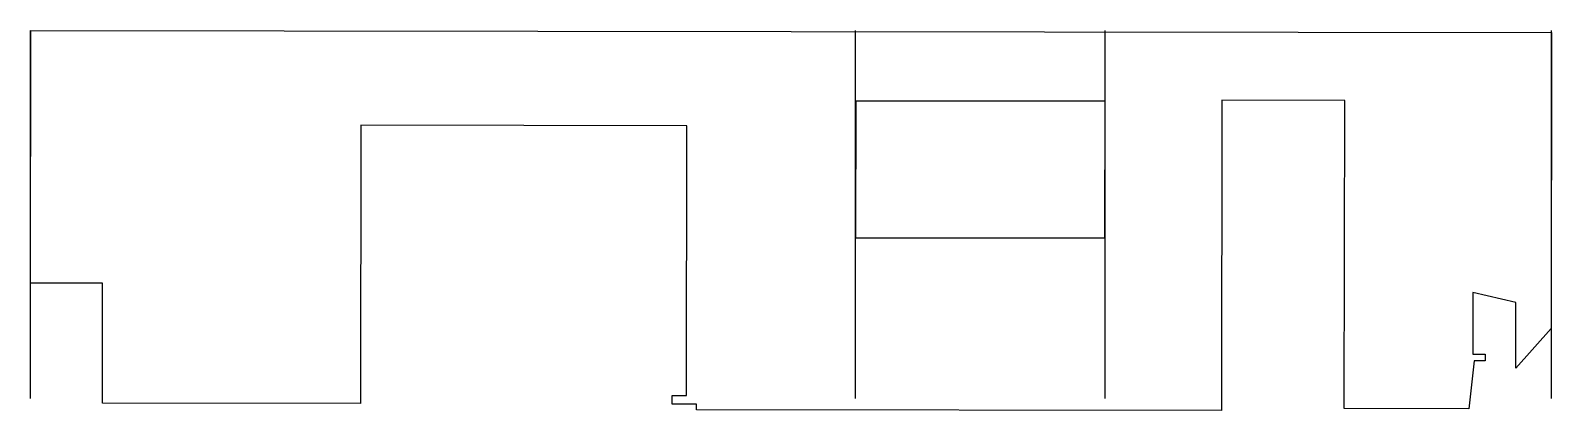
# Model space of a CAD drawing. Header units: metres. Extents: x -5.6 to 5.4, y -0.1 to 2.7.
import ezdxf

# ---------------------------------------------------------------- set-up
doc = ezdxf.new("R2010")
doc.units = ezdxf.units.M
for name, color, linetype, lineweight in [('S2B-FACADE-OBSERVED', 5, 'Continuous', 25), ('S2B-FACADE-OPENING-CANDIDATE', 6, 'Continuous', 25), ('S2B-FACADE-OPS-HOLE-BOUNDARY', 4, 'Continuous', 25), ('S2B-FACADE-VERTICAL-REFERENCE', 8, 'Continuous', 25)]:
    doc.layers.add(name, color=color, linetype=linetype, lineweight=lineweight)

msp = doc.modelspace()

# ---------------------------------------------------------------- linework, layer by layer
at = {"layer": 'S2B-FACADE-OBSERVED'}
msp.add_lwpolyline([(3.885, -0.074), (3.888, 2.152), (3.001, 2.153), (2.998, -0.088), (-0.797, -0.083), (-0.797, -0.042), (-0.971, -0.042), (-0.971, 0.02), (-0.869, 0.02), (-0.867, 1.969), (-3.221, 1.972), (-3.223, -0.036), (-5.089, -0.034), (-5.088, 0.832), (-5.609, 0.833), (-5.607, 2.657), (5.383, 2.643), (5.381, 0.505), (5.125, 0.217), (5.126, 0.692), (4.815, 0.765), (4.815, 0.32), (4.903, 0.32), (4.903, 0.272), (4.824, 0.272), (4.786, -0.076)], close=True, dxfattribs=at)
at = {"layer": 'S2B-FACADE-OPENING-CANDIDATE'}
msp.add_lwpolyline([(0.354, 1.159), (2.157, 1.159), (2.157, 2.146), (0.354, 2.146)], close=True, dxfattribs=at)
at = {"layer": 'S2B-FACADE-OPS-HOLE-BOUNDARY'}
msp.add_lwpolyline([(2.156, 1.159), (2.157, 2.144), (0.356, 2.146), (0.354, 1.161)], close=True, dxfattribs=at)
at = {"layer": 'S2B-FACADE-VERTICAL-REFERENCE'}
for points in [[(-5.609, 0), (-5.609, 2.657)], [(0.354, 0), (0.354, 2.657)], [(2.157, 0), (2.157, 2.657)], [(5.383, 0), (5.383, 2.657)]]:
    msp.add_lwpolyline(points, dxfattribs=at)

doc.saveas('drawing.dxf')
